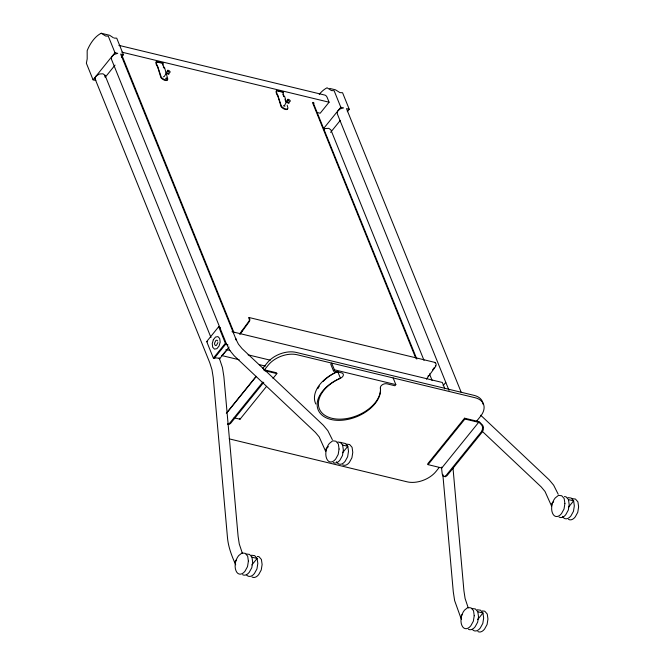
<?xml version="1.0" encoding="UTF-8"?>
<svg xmlns="http://www.w3.org/2000/svg" width="665" height="665" viewBox="0 0 665 665"><rect width="100%" height="100%" fill="white"/><g stroke="black" fill="none" stroke-linecap="round" stroke-linejoin="round"><path stroke-width="1" d="M104.871 76.982L105.045 75.32L102.975 73.798L99.526 73.981L96.325 75.777L94.862 78.345L209.741 362.674L211.96 369.657L213.224 377.512L227.447 537.295C228.253 546.938 231.761 556.015 235.701 564.768M166.275 77.697L166.117 78.985L165.992 78.462M217.887 342.541L216.516 345.318L215.477 345.517L214.72 344.703L214.537 343.182L215.909 340.405L216.94 340.206L217.696 341.02M239.55 334.046L248.976 321.153A1.388 0.806 -76.4 0 0 249.259 319.316L249.109 317.529L435.392 362.525L435.966 363.78A2.17 1.264 -76.4 0 1 435.525 366.664L426.415 379.166M234.737 562.632L236.2 560.063M461.535 619.314L460.579 617.178L462.042 614.61M166.674 72.452L164.405 76.35L163.407 76.824M286.831 101.471L284.562 105.369L283.573 105.851L284.986 106.192M432.641 369.865L434.212 367.637M93.067 79.817L114.97 52.701L108.279 36.143L105.652 36.026L101.221 33.25A31.014 18.055 -76.4 0 0 87.173 50.648L87.19 58.886L86.375 63.258L93.067 79.817L95.827 80.482L94.862 78.345M105.419 77.024L115.037 65.12M121.462 57.157L123.416 54.738L116.732 38.179L114.106 38.071M121.911 56.799L122.327 56.292L121.828 56.176M156.15 61.654L163.075 62.984L162.992 63.649A6.517 3.79 -76.4 0 0 164.588 67.689L167.713 78.728A4.231 1.829 33.7 0 1 165.585 79.933A4.231 1.829 33.7 0 1 161.246 77.165L157.364 65.552A6.517 3.79 -76.4 0 1 156.3 62.028L162.842 63.275M287.147 105.137L287.87 107.755A4.231 1.829 33.7 0 1 285.75 108.96A4.231 1.829 33.7 0 1 281.403 106.192L277.529 94.571A6.517 3.79 -76.4 0 1 276.457 91.047L276.54 90.382L283.24 92.003L283.157 92.668A6.517 3.79 -76.4 0 0 284.745 96.708L286.374 102.377M313.955 103.374A3.599 2.269 -22 0 0 313.523 102.477L312.625 102.859L415.741 358.086M118.885 45.353L324.196 94.937A8.254 4.805 -76.4 0 1 327.197 97.522L329.084 102.21L320.189 113.233L317.163 112.501M323.448 128.736L340.804 107.24L334.113 90.689L331.486 90.573L327.064 87.797A31.014 18.055 -76.4 0 0 319.242 94.372M330.613 132.368L340.231 120.465M347.296 111.703L349.258 109.284L342.566 92.726L339.94 92.618L335.517 89.833L329.707 88.437M219.774 358.601L217.48 358.044A4.755 2.993 -22 0 0 214.238 358.335L213.382 358.127L206.69 341.569L218.685 326.715L219.541 326.922A4.755 2.993 -22 0 0 220.506 328.086M213.382 358.127L225.377 343.281L218.685 326.715M214.238 358.335L226.233 343.489A4.755 2.993 -22 0 0 228.02 344.994M248.768 317.953L249.109 317.529L249.683 318.793A2.17 1.264 -76.4 0 1 249.242 321.669L240.132 334.171M219.633 358.776L229.076 347.08M226.324 413.248L256.058 376.44M227.322 412.275L256.349 376.34M262.8 368.352L267.313 362.766A21.721 13.699 -22 0 1 296.191 352.408L474.095 395.376A21.721 13.699 -22 0 1 483.131 404.328M264.396 369.898L268.261 365.11A21.721 13.699 -22 0 1 297.139 354.753L475.043 397.72A21.721 13.699 -22 0 1 480.496 416.365L476.63 421.161M262.85 382.101L229.683 423.156L228.053 424.27M263.764 382.317L230.605 423.381L228.976 424.486L227.488 423.954M234.138 417.803L240.023 419.224L266.524 386.415M272.991 378.41L276.864 373.614L276.524 372.774L263.772 369.698M333.481 370.912L334.395 369.79L331.694 363.098L330.779 364.221L333.481 370.912L341.561 372.865A4.347 2.743 -22 0 1 343.323 375.26A4.347 2.743 -22 0 1 340.422 378.227A33.134 20.898 -22 0 0 317.862 409.075A33.134 20.898 -22 0 0 353.871 417.77A33.134 20.898 -22 0 0 380.372 387.878A4.347 2.743 -22 0 1 382.433 384.703A4.347 2.743 -22 0 1 386.864 383.805L394.935 385.758L395.841 384.628L393.14 377.944M251.919 564.901L257.122 558.459L254.67 555.632L251.437 555.242M342.591 452.749L347.795 446.298L345.334 443.48L337.762 441.942M435.118 362.708L435.051 362.94M428.41 375.858L427.944 376.116M443.131 385.675L445.758 382.425M464.569 418.194L427.728 463.804L428.069 464.644L441.801 467.961L478.642 422.35L478.301 421.51L464.569 418.194L464.91 419.033L478.642 422.35M428.069 464.644L464.91 419.033M439.216 467.478L435.991 471.477A21.721 13.699 -22 0 1 407.113 481.826L229.209 438.858M477.753 619.448L482.956 612.997L480.504 610.179L477.271 609.788M568.425 507.295L573.629 500.845L571.177 498.027L567.943 497.636M227.613 349.341L222.285 355.043A2.17 1.264 -76.4 0 1 221.644 355.467M328.435 446.614L325.958 448.933L325.692 451.435L319.175 436.913L315.434 432.425L234.113 355.725L229.766 350.38L226.316 343.572L111.437 59.235L111.703 56.733L114.189 54.414L117.722 53.366L114.97 52.701M553.654 501.743L551.792 503.48L551.526 505.982L545.009 491.46L541.268 486.971L482.541 431.577M444.478 476.539L446.115 475.433L481.227 431.951L482.366 429.632L482.574 426.988L481.768 425.068L478.301 421.51M323.764 129.426L325.368 128.528L328.809 128.345L330.879 129.866L424.029 360.405M346.399 444.129L349.632 444.519L352.084 447.337L352.783 452.333L351.918 457.803L349.383 462.399A10.632 6.193 -76.4 0 1 342.683 464.843M564.41 496.589L566.023 496.788L568.484 499.606L569.182 504.602L568.317 510.063L565.782 514.668A10.632 6.193 -76.4 0 1 559.082 517.104M572.232 498.675L575.466 499.066L577.918 501.884L578.625 506.88L577.76 512.349L575.225 516.946A10.632 6.193 -76.4 0 1 568.517 519.382M246.283 554.003L249.516 554.394L251.977 557.212L252.675 562.208L251.811 567.677L249.275 572.274A10.632 6.193 -76.4 0 1 242.575 574.71M257.338 556.472L258.959 556.672L261.412 559.489L262.118 564.485L261.245 569.955L258.718 574.552A10.632 6.193 -76.4 0 1 252.01 576.996M472.117 608.542L475.35 608.941L477.811 611.758L478.509 616.754L477.645 622.216L475.109 626.821A10.632 6.193 -76.4 0 1 468.409 629.256M482.366 610.927L484.793 611.218L487.254 614.036L487.952 619.032L487.088 624.501L484.552 629.098A10.632 6.193 -76.4 0 1 477.852 631.542M101.221 33.25L109.675 35.295L113.316 37.73M121.77 52.136L329.084 102.21M276.308 90.673L282.999 92.294M123.416 54.738L120.664 54.073L236.499 340.547M340.804 107.24L343.564 107.913L340.023 108.96L337.546 111.279L337.28 113.782L449.05 390.43M349.258 109.284L346.498 108.619L461.169 392.209M231.985 331.677L442.325 382.475L444.22 387.163A8.254 4.805 -76.4 0 1 444.686 388.9M225.377 343.281L226.233 343.489M334.395 369.79L395.841 384.628M206.69 341.569L207.547 341.777M225.967 349.482L229.99 350.455M248.103 354.836L270.248 360.181M222.035 355.625L239.151 359.757M259.292 364.62L265.335 366.082M264.113 370.53L276.864 373.614M340.189 442.242L342.641 445.06L347.795 446.298L348.493 451.294L347.629 456.764L345.093 461.369A10.632 6.193 -76.4 0 1 336.515 461.759M568.484 499.606L573.629 500.845L574.327 505.841L573.463 511.31L570.936 515.915A10.632 6.193 -76.4 0 1 562.357 516.306M251.977 557.212L257.122 558.459L257.821 563.446L256.956 568.916L254.421 573.521A10.632 6.193 -76.4 0 1 246.399 574.768M477.811 611.758L482.956 612.997L483.663 617.993L482.798 623.462L480.263 628.068A10.632 6.193 -76.4 0 1 472.233 629.314M245.842 325.617L245.418 326.216M242.126 330.862L241.686 331.411M480.679 415.201L549.19 479.831L553.654 485.184L558.168 494.186M479.224 421.735L482.682 425.292L483.497 427.213L483.289 429.848L482.142 432.175L447.03 475.65L445.4 476.763L442.99 476.007L442.225 474.029L441.46 467.121L441.801 467.961M288.078 100.59L287.504 99.559A1.629 0.707 33.7 0 1 289.292 99.758A1.629 0.707 33.7 0 1 290.173 101.338A1.629 0.707 33.7 0 1 288.078 100.59L287.604 99.966M167.921 71.571L167.347 70.54A1.629 0.707 33.7 0 1 169.134 70.739A1.629 0.707 33.7 0 1 170.016 72.319A1.629 0.707 33.7 0 1 167.921 71.571L167.447 70.947M332.325 439.64L327.82 430.646L323.356 425.284L242.035 348.585L238.411 344.113L235.543 338.402L236.183 339.832M429.457 373.855L432.175 380.579M313.032 102.352L416.855 359.117M468.276 608.01L465.109 598.558L463.937 590.886L453.015 468.218M460.579 617.178L454.627 600.603L453.289 591.833L442.824 474.328M323.173 381.394A32.444 20.465 -22 0 1 337.72 371.536L340.422 378.227A32.444 20.465 -22 0 0 319.15 408.277A32.444 20.465 -22 0 0 354.088 416.714A32.444 20.465 -22 0 0 380.372 387.878M122.327 56.292L234.005 332.708M105.045 75.32L210.996 337.554M219.151 357.728L222.451 367.604L223.872 376.565L238.103 536.339L239.275 544.012L242.442 553.471M239.683 418.393L240.023 419.224M167.164 78.478L167.372 79.235A4.231 1.829 33.7 0 1 165.253 80.44A4.231 1.829 33.7 0 1 160.905 77.672L157.563 66.591A7.165 4.173 -76.4 0 1 155.909 62.36M285.011 99.218L285.784 101.978M342.641 445.06L343.348 450.055L342.475 455.517L339.948 460.122A10.632 6.193 -76.4 0 1 333.24 462.557M276.066 91.379A7.165 4.173 -76.4 0 0 277.721 95.619L281.071 106.691A4.231 1.829 33.7 0 0 284.961 109.334A4.231 1.829 33.7 0 0 287.563 108.819M283.88 96.666A7.165 4.173 -76.4 0 1 283.44 95.943M283.099 95.07A7.165 4.173 -76.4 0 1 282.866 94.081M315.858 404.054A33.134 20.898 -22 0 1 337.72 371.536M289.15 102.36A1.629 0.707 33.7 0 1 287.721 102.784A1.629 0.707 33.7 0 1 286.723 100.997M168.993 73.333A1.629 0.707 33.7 0 1 168.278 74.056A1.629 0.707 33.7 0 1 166.416 72.718A1.629 0.707 33.7 0 1 167.131 71.995M288.701 102.817A1.197 0.515 33.7 0 1 287.255 102.227M286.923 101.82A1.197 0.515 33.7 0 1 287.022 101.28M317.862 388.668A32.444 20.465 -22 0 1 319.316 386.157M168.735 73.599A1.197 0.515 33.7 0 1 167.597 73.566M167.098 73.208A1.197 0.515 33.7 0 1 166.757 72.801M164.263 68.212A7.165 4.173 -76.4 0 1 163.282 66.924M162.709 65.062A7.165 4.173 -76.4 0 1 162.601 63.973M435.542 365.559A1.388 0.806 -76.4 0 1 435.259 366.149M248.386 561.169L247.513 566.638L244.986 571.235A10.632 6.193 -76.4 0 1 235.967 570.678A10.632 6.193 -76.4 0 1 238.669 555.616L241.994 552.964L245.227 553.355L247.679 556.173L248.386 561.169M339.05 449.016L338.186 454.486L335.65 459.083A10.632 6.193 -76.4 0 1 326.64 458.526A10.632 6.193 -76.4 0 1 329.341 443.455L332.666 440.812L335.9 441.203L338.352 444.02L339.05 449.016M474.22 615.715L473.355 621.185L470.82 625.782A10.632 6.193 -76.4 0 1 461.809 625.225A10.632 6.193 -76.4 0 1 464.502 610.154L467.827 607.511L471.061 607.901L473.522 610.719L474.22 615.715M564.893 503.563L564.02 509.033L561.493 513.629A10.632 6.193 -76.4 0 1 552.482 513.072A10.632 6.193 -76.4 0 1 555.175 498.002L558.5 495.358L561.734 495.749L564.186 498.567L564.893 503.563M213.324 339.749L212.251 343.622L212.692 347.213L214.479 349.133L216.923 348.668L219.093 345.975L220.165 342.101L219.724 338.51L217.937 336.59L215.493 337.055L213.324 339.749"/></g></svg>
